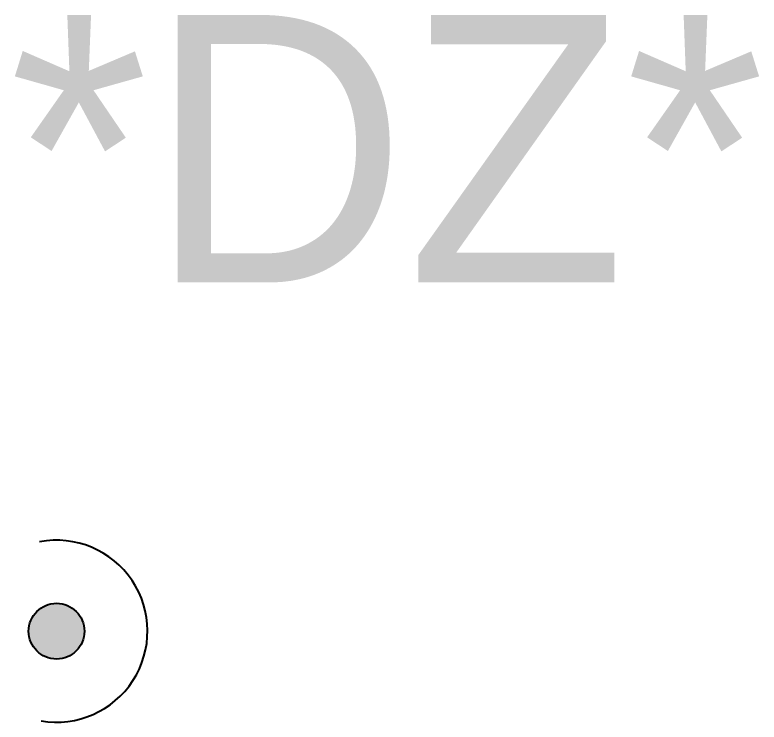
# Model space of a CAD drawing. Extents: x -3.3 to 36.8, y 0.3 to 24.5.
# Drawn here: x 15.0773 to 15.4945, y 4.9188 to 5.3153 of the extents above; entities that cross this region are included whole.
import ezdxf

# ---------------------------------------------------------------- set-up
doc = ezdxf.new("R2010")
doc.units = 0
doc.linetypes.add('ACAD_ISO04W100', pattern=[30, 24, -3, 0, -3])
doc.linetypes.add('DIVIDE', pattern=[1.25, 0.5, -0.25, 0, -0.25, 0, -0.25])
doc.layers.get('0').update_dxf_attribs({"linetype": 'CONTINUOUS'})
doc.layers.add('-IDRICO-SANITARIO', color=4, linetype='CONTINUOUS')

# ---------------------------------------------------------------- blocks, each defined once
blk = doc.blocks.new('*U55')
at = {"layer": '-IDRICO-SANITARIO', "color": 4, "linetype": 'CONTINUOUS'}
for points in [[(-0.009187, -0.0126440000000021), (-0.011052, 0.0110519999999979), (-0.009187, 0.0126439999999979)], [(-0.007096, -0.0139260000000021), (-0.009187, 0.0126439999999979), (-0.007096, 0.0139259999999979)], [(-0.009187, -0.0126440000000021), (-0.009187, 0.0126439999999979), (-0.007096, -0.0139260000000021)], [(-0.00483, -0.0148640000000021), (-0.007096, 0.0139259999999979), (-0.00483, 0.0148639999999979)], [(-0.007096, -0.0139260000000021), (-0.007096, 0.0139259999999979), (-0.00483, -0.0148640000000021)], [(-0.002445, -0.0154370000000021), (-0.00483, 0.0148639999999979), (-0.002445, 0.0154369999999979)], [(-0.00483, -0.0148640000000021), (-0.00483, 0.0148639999999979), (-0.002445, -0.0154370000000021)], [(0, -0.0156290000000021), (-0.002445, 0.0154369999999979), (0, 0.0156289999999979)], [(-0.002445, -0.0154370000000021), (-0.002445, 0.0154369999999979), (0, -0.0156290000000021)], [(0, -0.0156290000000021), (0, 0.0156289999999979), (0.002445, -0.0154370000000021)], [(0.002445, -0.0154370000000021), (0, 0.0156289999999979), (0.002445, 0.0154369999999979)], [(0.002445, -0.0154370000000021), (0.002445, 0.0154369999999979), (0.00483, -0.0148640000000021)], [(0.00483, -0.0148640000000021), (0.002445, 0.0154369999999979), (0.00483, 0.0148639999999979)], [(0.00483, -0.0148640000000021), (0.00483, 0.0148639999999979), (0.007096, -0.0139260000000021)], [(0.007096, -0.0139260000000021), (0.00483, 0.0148639999999979), (0.007096, 0.0139259999999979)], [(0.007096, -0.0139260000000021), (0.007096, 0.0139259999999979), (0.009187, -0.0126440000000021)], [(0.009187, -0.0126440000000021), (0.007096, 0.0139259999999979), (0.009187, 0.0126439999999979)], [(0.009187, -0.0126440000000021), (0.009187, 0.0126439999999979), (0.011052, -0.0110520000000021)], [(0.011052, -0.0110520000000021), (0.009187, 0.0126439999999979), (0.011052, 0.0110519999999979)], [(-0.012644, -0.0091870000000021), (-0.013926, 0.0070959999999979), (-0.012644, 0.0091869999999979)], [(-0.011052, -0.0110520000000021), (-0.012644, 0.0091869999999979), (-0.011052, 0.0110519999999979)], [(-0.012644, -0.0091870000000021), (-0.012644, 0.0091869999999979), (-0.011052, -0.0110520000000021)], [(-0.011052, -0.0110520000000021), (-0.011052, 0.0110519999999979), (-0.009187, -0.0126440000000021)], [(0.011052, -0.0110520000000021), (0.011052, 0.0110519999999979), (0.012644, -0.0091870000000021)], [(0.012644, -0.0091870000000021), (0.011052, 0.0110519999999979), (0.012644, 0.0091869999999979)], [(0.012644, -0.0091870000000021), (0.012644, 0.0091869999999979), (0.013926, -0.0070960000000021)], [(0.013926, -0.0070960000000021), (0.012644, 0.0091869999999979), (0.013926, 0.0070959999999979)], [(-0.014864, -0.0048300000000021), (-0.015437, 0.0024449999999979), (-0.014864, 0.0048299999999979)], [(-0.013926, -0.0070960000000021), (-0.014864, 0.0048299999999979), (-0.013926, 0.0070959999999979)], [(-0.014864, -0.0048300000000021), (-0.014864, 0.0048299999999979), (-0.013926, -0.0070960000000021)], [(-0.013926, -0.0070960000000021), (-0.013926, 0.0070959999999979), (-0.012644, -0.0091870000000021)], [(0.013926, -0.0070960000000021), (0.013926, 0.0070959999999979), (0.014864, -0.0048300000000021)], [(0.014864, -0.0048300000000021), (0.013926, 0.0070959999999979), (0.014864, 0.0048299999999979)], [(0.014864, -0.0048300000000021), (0.014864, 0.0048299999999979), (0.015437, -0.0024450000000021)], [(0.015437, -0.0024450000000021), (0.014864, 0.0048299999999979), (0.015437, 0.0024449999999979)], [(-0.015437, -0.0024450000000021), (-0.015629, -2.1e-15), (-0.015437, 0.0024449999999979)], [(-0.015437, -0.0024450000000021), (-0.015437, 0.0024449999999979), (-0.014864, -0.0048300000000021)], [(0.015437, -0.0024450000000021), (0.015437, 0.0024449999999979), (0.015629, -2.1e-15)]]:
    blk.add_solid(points, dxfattribs=at)
blk = doc.blocks.new('CAMBIOZ')
at = {"layer": '-IDRICO-SANITARIO', "color": 4, "linetype": 'ACAD_ISO04W100'}
blk.add_circle((0, 0), 0.0156294341362794, dxfattribs=at)
blk.add_arc((0, 0), 0.0509900831922451, 260.2774820000001, 100.6893149999998, dxfattribs=at)
at = {"layer": '-IDRICO-SANITARIO', "color": 4, "linetype": 'CONTINUOUS'}
blk.add_blockref('*U55', (0, 0), dxfattribs=at)
for tag, p, flags in [('DFISSO', (-0.0265744368265128, 0.6372934029452795), 9), ('TUBO', (-0.0265744368265128, 0.4164380430496717), 9), ('DZ', (-0.0265744368265128, 0.195582601273462), 8)]:
    blk.add_attdef(tag, p, '', height=0.15, dxfattribs=dict(flags=flags))

msp = doc.modelspace()

# ---------------------------------------------------------------- block references
at = {"linetype": 'DIVIDE'}
ref = msp.add_blockref('CAMBIOZ', (15.10068032577338, 4.969766294266195), dxfattribs=at)
ref.add_attrib('DZ', '*DZ*', (15.07410588894687, 5.165348895539657), dxfattribs={"height": 0.15})

doc.saveas('drawing.dxf')
